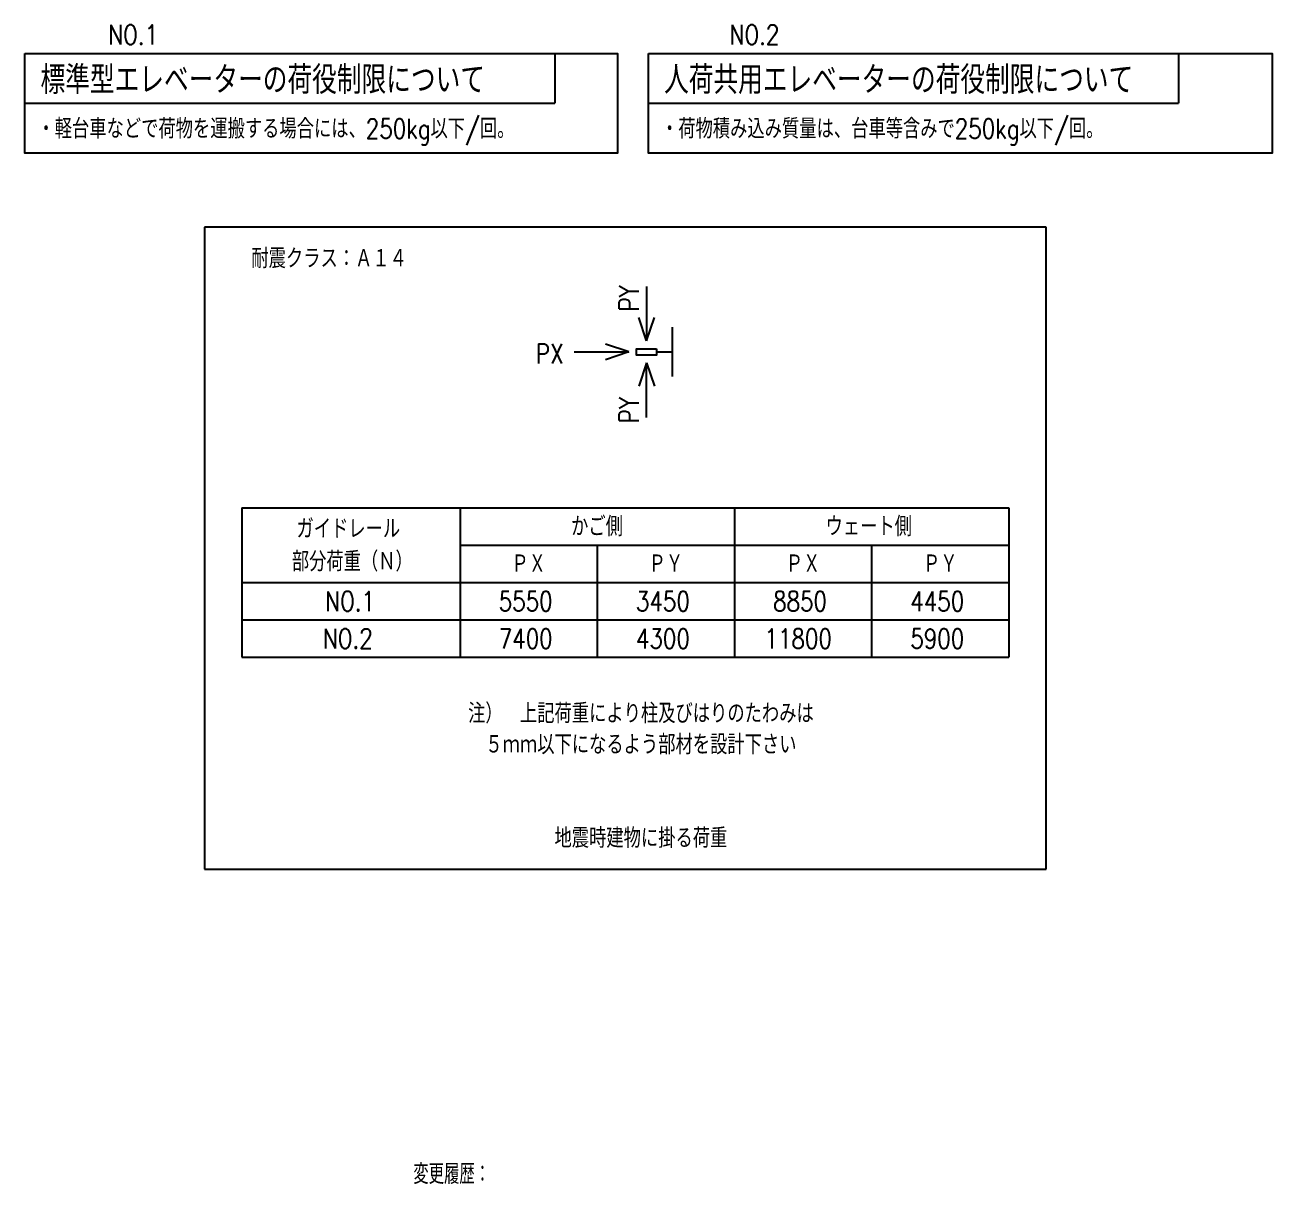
# Model space of a CAD drawing. Header units: millimetres. Extents: x 1770 to 79508, y 361 to 52020.
# Drawn here: x 2470 to 6470, y 601 to 4321 of the extents above; entities that cross this region are included whole.
import ezdxf
from ezdxf.enums import TextEntityAlignment as Align

# ---------------------------------------------------------------- set-up
doc = ezdxf.new("R2010")
doc.units = ezdxf.units.MM
doc.header["$LTSCALE"] = 0.2
doc.layers.get('Defpoints').update_dxf_attribs({"color": 40})
for name, color, linetype in [('ZZ-DIM-COM1', 7, 'Continuous'), ('ZZ-ETC', 7, 'Continuous'), ('ZZ-LIST-COM', 4, 'Continuous'), ('ZZ-LIST-TEXT', 4, 'Continuous'), ('ZZ-TEXT', 4, 'Continuous')]:
    doc.layers.add(name, color=color, linetype=linetype)
doc.styles.add('KANSIM', font='SIMPLEX.shx', dxfattribs={"width": 0.7, "bigfont": 'extfont2.shx'})
doc.styles.add('MITOFREE', font='romans.shx', dxfattribs={"width": 0.8, "bigfont": 'extfont.shx'})
doc.styles.add('MITOH', font='romans.shx', dxfattribs={"width": 0.8, "height": 3.15, "bigfont": 'extfont.shx'})

# ---------------------------------------------------------------- blocks, each defined once
blk = doc.blocks.new('*U5')
at = {"layer": 'ZZ-LIST-COM', "style": 'MITOH', "width": 0.8}
for s, p in [('ガイドレール', (166.67, 130.04)), ('部分荷重（Ｎ）', (165.92, 124.79))]:
    blk.add_text(s, height=3.15, dxfattribs=at).set_placement(p)
blk = doc.blocks.new('*U6')
at = {"layer": 'ZZ-LIST-COM', "style": 'MITOH', "width": 0.8}
blk.add_text('かご側', height=3.15, dxfattribs=at).set_placement((210.71, 130.42))
blk = doc.blocks.new('*U7')
at = {"layer": 'ZZ-LIST-COM', "style": 'MITOH', "width": 0.8}
blk.add_text('ウェート側', height=3.15, dxfattribs=at).set_placement((251.52, 130.42))
blk = doc.blocks.new('*U8')
at = {"layer": 'ZZ-LIST-COM', "style": 'MITOH', "width": 0.8}
blk.add_text('ＰＸ', height=3.15, dxfattribs=at).set_placement((201.14, 124.42))
blk = doc.blocks.new('*U9')
at = {"layer": 'ZZ-LIST-COM', "style": 'MITOH', "width": 0.8}
blk.add_text('ＰＹ', height=3.15, dxfattribs=at).set_placement((223.14, 124.42))
blk = doc.blocks.new('*U10')
at = {"layer": 'ZZ-LIST-COM', "style": 'MITOH', "width": 0.8}
blk.add_text('ＰＸ', height=3.15, dxfattribs=at).set_placement((245.14, 124.42))
blk = doc.blocks.new('*U11')
at = {"layer": 'ZZ-LIST-COM', "style": 'MITOH', "width": 0.8}
blk.add_text('ＰＹ', height=3.15, dxfattribs=at).set_placement((267.14, 124.42))
blk = doc.blocks.new('*U12')
at = {"layer": 'ZZ-LIST-COM', "style": 'MITOH', "width": 0.8}
blk.add_text('NO.1', height=3.15, dxfattribs=at).set_placement((171.27, 118.42))
blk = doc.blocks.new('*U13')
at = {"layer": 'ZZ-LIST-COM', "style": 'MITOH', "width": 0.8}
blk.add_text('5550', height=3.15, dxfattribs=at).set_placement((199.11, 118.42))
blk = doc.blocks.new('*U14')
at = {"layer": 'ZZ-LIST-COM', "style": 'MITOH', "width": 0.8}
blk.add_text('3450', height=3.15, dxfattribs=at).set_placement((221.11, 118.42))
blk = doc.blocks.new('*U15')
at = {"layer": 'ZZ-LIST-COM', "style": 'MITOH', "width": 0.8}
blk.add_text('8850', height=3.15, dxfattribs=at).set_placement((243.11, 118.42))
blk = doc.blocks.new('*U16')
at = {"layer": 'ZZ-LIST-COM', "style": 'MITOH', "width": 0.8}
blk.add_text('4450', height=3.15, dxfattribs=at).set_placement((265.11, 118.42))
blk = doc.blocks.new('*U17')
at = {"layer": 'ZZ-LIST-COM', "style": 'MITOH', "width": 0.8}
blk.add_text('NO.2', height=3.15, dxfattribs=at).set_placement((170.91, 112.42))
blk = doc.blocks.new('*U18')
at = {"layer": 'ZZ-LIST-COM', "style": 'MITOH', "width": 0.8}
blk.add_text('7400', height=3.15, dxfattribs=at).set_placement((199.11, 112.42))
blk = doc.blocks.new('*U19')
at = {"layer": 'ZZ-LIST-COM', "style": 'MITOH', "width": 0.8}
blk.add_text('4300', height=3.15, dxfattribs=at).set_placement((221.11, 112.42))
blk = doc.blocks.new('*U20')
at = {"layer": 'ZZ-LIST-COM', "style": 'MITOH', "width": 0.8}
blk.add_text('11800', height=3.15, dxfattribs=at).set_placement((241.73, 112.42))
blk = doc.blocks.new('*U21')
at = {"layer": 'ZZ-LIST-COM', "style": 'MITOH', "width": 0.8}
blk.add_text('5900', height=3.15, dxfattribs=at).set_placement((265.11, 112.42))
blk = doc.blocks.new('*U518')
at = {"layer": 'ZZ-TEXT', "style": 'MITOFREE', "width": 0.8}
blk.add_text('標準型エレベーターの荷役制限について', height=4.5, dxfattribs=at).set_placement((125.62, 201.38))
blk = doc.blocks.new('*U519')
at = {"layer": 'ZZ-TEXT', "style": 'MITOFREE', "width": 0.8}
blk.add_text('人荷共用エレベーターの荷役制限について', height=4.5, dxfattribs=at).set_placement((225.62, 201.38))
blk = doc.blocks.new('*U521')
at = {"layer": 'ZZ-LIST-COM', "style": 'MITOH', "width": 0.8}
blk.add_text('NO.1', height=3.15, dxfattribs=at).set_placement((136.48, 209.31))
blk = doc.blocks.new('*U522')
at = {"layer": 'ZZ-LIST-COM', "style": 'MITOH', "width": 0.8}
blk.add_text('NO.2', height=3.15, dxfattribs=at).set_placement((236.12, 209.31))

msp = doc.modelspace()

# ---------------------------------------------------------------- linework, layer by layer
at = {"layer": 'ZZ-ETC', "color": 3, "linetype": 'Continuous'}
for p, q in [((4463.9, 3481.6), (4463.9, 3306.6)), ((4463.9, 3306.6), (4438.9, 3381.6)), ((4463.9, 3306.6), (4488.9, 3381.6)), ((4545.9, 3350.9), (4545.9, 3192.2)), ((4406.9, 3271.6), (4331.9, 3296.6)), ((4231.9, 3271.6), (4406.9, 3271.6)), ((4406.9, 3271.6), (4331.9, 3246.6)), ((4495.9, 3271.6), (4545.9, 3271.6)), ((4463.9, 3236.6), (4438.9, 3161.6)), ((4463.9, 3061.6), (4463.9, 3236.6)), ((4463.9, 3236.6), (4488.9, 3161.6))]:
    msp.add_line(p, q, dxfattribs=at)
msp.add_lwpolyline([(4495.9, 3281.6), (4495.9, 3261.6), (4431.9, 3261.6), (4431.9, 3281.6)], close=True, dxfattribs=at)
at = {"layer": 'ZZ-LIST-COM', "color": 3, "linetype": 'Continuous'}
for p, q in [((3045.9, 3671.6), (3045.9, 1611.6)), ((5745.9, 3671.6), (3045.9, 3671.6)), ((5745.9, 1611.6), (5745.9, 3671.6)), ((3045.9, 1611.6), (5745.9, 1611.6))]:
    msp.add_line(p, q, dxfattribs=at)
at = {"layer": 'ZZ-LIST-COM'}
for p, q in [((3165.9, 2771.6), (5625.9, 2771.6)), ((3165.9, 2771.6), (3165.9, 2291.6)), ((3865.9, 2771.6), (3865.9, 2291.6)), ((4745.9, 2771.6), (4745.9, 2291.6)), ((5625.9, 2771.6), (5625.9, 2291.6)), ((3865.9, 2651.6), (5625.9, 2651.6)), ((4305.9, 2651.6), (4305.9, 2291.6)), ((5185.9, 2651.6), (5185.9, 2291.6)), ((3165.9, 2531.6), (5625.9, 2531.6)), ((3165.9, 2411.6), (5625.9, 2411.6)), ((3165.9, 2291.6), (5625.9, 2291.6))]:
    msp.add_line(p, q, dxfattribs=at)
at = {"layer": 'ZZ-TEXT', "linetype": 'Continuous'}
for p, q in [((4170.2, 4229.3), (4170.2, 4069.3)), ((6170.2, 4229.3), (6170.2, 4069.3)), ((2470.2, 4069.3), (4170.2, 4069.3)), ((4470.2, 4069.3), (6170.2, 4069.3))]:
    msp.add_line(p, q, dxfattribs=at)
at = {"layer": 'ZZ-TEXT', "color": 3, "linetype": 'Continuous'}
for points in [[(2470.2, 4229.3), (4370.2, 4229.3), (4370.2, 3909.3), (2470.2, 3909.3)], [(4470.2, 4229.3), (6470.2, 4229.3), (6470.2, 3909.3), (4470.2, 3909.3)]]:
    msp.add_lwpolyline(points, close=True, dxfattribs=at)

# ---------------------------------------------------------------- block references
at = {"layer": 'ZZ-DIM-COM1', "xscale": 20, "yscale": 20, "zscale": 20}
for name in ['*U521', '*U522', '*U518', '*U519', '*U5', '*U6', '*U7', '*U8', '*U9', '*U10', '*U11', '*U12', '*U13', '*U14', '*U15', '*U16', '*U17', '*U18', '*U19', '*U20', '*U21']:
    msp.add_blockref(name, (7.7, 71.7), dxfattribs=at)

# ---------------------------------------------------------------- texts
at = {"layer": 'Defpoints', "style": 'KANSIM', "width": 0.7}
msp.add_text('変更履歴：', height=64, dxfattribs=at).set_placement((3715.8, 633.4), align=Align.MIDDLE_LEFT)
at = {"layer": 'ZZ-ETC', "color": 4, "linetype": 'Continuous', "style": 'MITOH', "width": 0.8}
for p in [(4438.9, 3401.6), (4438.9, 3043)]:
    msp.add_text('PY', height=63, rotation=90, dxfattribs=at).set_placement(p)
msp.add_text('PX', height=63, dxfattribs=at).set_placement((4108.9, 3234.6))
at = {"layer": 'ZZ-LIST-TEXT', "color": 4, "style": 'MITOH', "width": 0.8}
for s, p in [('・軽台車などで荷物を運搬する場合には、250kg以下/回。', (2510.2, 4019.3)), ('・荷物積み込み質量は、台車等含みで250kg以下/回。', (4510.2, 4019.3))]:
    msp.add_text(s, height=63, dxfattribs=at).set_placement(p, align=Align.TOP_LEFT)
for s, p in [('耐震クラス：Ａ１４', (3445.9, 3571.6)), ('注）\u3000上記荷重により柱及びはりのたわみは', (4445.9, 2111.6)), ('５ｍｍ以下になるよう部材を設計下さい', (4445.9, 2011.6)), ('地震時建物に掛る荷重', (4445.9, 1711.6))]:
    msp.add_text(s, height=63, dxfattribs=at).set_placement(p, align=Align.MIDDLE_CENTER)

doc.saveas('drawing.dxf')
